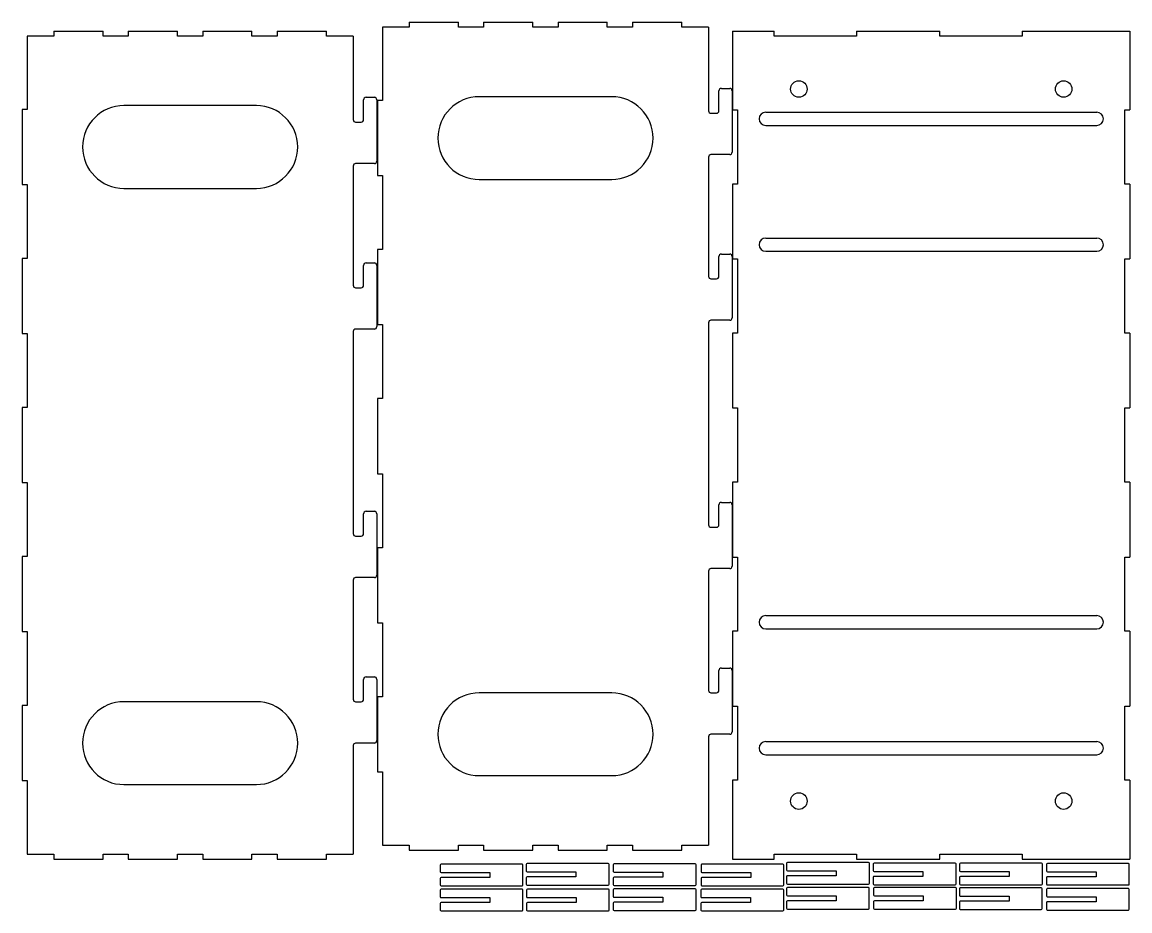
# Model space of a CAD drawing. Header units: millimetres. Extents: x 0 to 1186, y 0 to 599.
# Drawn here: x 516 to 1186, y 63 to 599 of the extents above; entities that cross this region are included whole.
import ezdxf

# ---------------------------------------------------------------- set-up
doc = ezdxf.new("R2010")
doc.units = ezdxf.units.MM

msp = doc.modelspace()

# ---------------------------------------------------------------- linework, layer by layer
at = {"color": 7, "linetype": 'Continuous', "lineweight": 25}
for p, q in [((734.08, 596.23), (734.08, 551.88)), ((750.23, 596.23), (734.08, 596.23)), ((750.23, 599.23), (750.23, 596.23)), ((750.23, 599.23), (779.93, 599.23)), ((779.93, 596.23), (779.93, 599.23)), ((795.23, 596.23), (779.93, 596.23)), ((795.23, 599.23), (795.23, 596.23)), ((795.23, 599.23), (824.93, 599.23)), ((824.93, 596.23), (824.93, 599.23)), ((840.23, 596.23), (824.93, 596.23)), ((840.23, 599.23), (840.23, 596.23)), ((840.23, 599.23), (869.93, 599.23)), ((869.93, 596.23), (869.93, 599.23)), ((885.23, 596.23), (869.93, 596.23)), ((885.23, 599.23), (885.23, 596.23)), ((885.23, 599.23), (914.93, 599.23)), ((914.93, 596.23), (914.93, 599.23)), ((931.08, 596.23), (914.93, 596.23)), ((931.08, 596.23), (931.08, 545.73)), ((519.38, 590.86), (519.38, 546.51)), ((535.53, 590.86), (519.38, 590.86)), ((535.53, 593.86), (535.53, 590.86)), ((535.53, 593.86), (565.23, 593.86)), ((565.23, 590.86), (565.23, 593.86)), ((580.53, 590.86), (565.23, 590.86)), ((580.53, 593.86), (580.53, 590.86)), ((580.53, 593.86), (610.23, 593.86)), ((610.23, 590.86), (610.23, 593.86)), ((625.53, 590.86), (610.23, 590.86)), ((625.53, 593.86), (625.53, 590.86)), ((625.53, 593.86), (655.23, 593.86)), ((655.23, 590.86), (655.23, 593.86)), ((670.53, 590.86), (655.23, 590.86)), ((670.53, 593.86), (670.53, 590.86)), ((670.53, 593.86), (700.23, 593.86)), ((700.23, 590.86), (700.23, 593.86)), ((716.38, 590.86), (700.23, 590.86)), ((716.38, 590.86), (716.38, 540.36)), ((945.68, 593.86), (945.68, 546.26)), ((945.68, 593.86), (970.78, 593.86)), ((970.78, 590.86), (970.78, 593.86)), ((1020.58, 590.86), (970.78, 590.86)), ((1020.58, 593.86), (1020.58, 590.86)), ((1020.58, 593.86), (1070.78, 593.86)), ((1070.78, 590.86), (1070.78, 593.86)), ((1120.58, 590.86), (1070.78, 590.86)), ((1120.58, 593.86), (1120.58, 590.86)), ((1120.58, 593.86), (1185.68, 593.86)), ((1185.68, 593.86), (1185.68, 546.26)), ((937.38, 545.73), (937.38, 557.73)), ((938.88, 559.23), (943.88, 559.23)), ((945.38, 557.73), (945.38, 520.73)), ((657.88, 548.86), (577.88, 548.86)), ((722.68, 540.36), (722.68, 552.36)), ((724.18, 553.86), (729.18, 553.86)), ((730.68, 552.36), (730.68, 515.36)), ((734.08, 551.88), (731.08, 551.88)), ((731.08, 551.88), (731.08, 506.58)), ((872.58, 554.23), (792.58, 554.23)), ((519.38, 546.51), (516.38, 546.51)), ((516.38, 546.51), (516.38, 501.21)), ((932.58, 544.23), (935.88, 544.23)), ((945.68, 546.26), (948.68, 546.26)), ((948.68, 546.26), (948.68, 501.46)), ((965.68, 544.86), (1165.68, 544.86)), ((1182.68, 501.46), (1182.68, 546.26)), ((1182.68, 546.26), (1185.68, 546.26)), ((717.88, 538.86), (721.18, 538.86)), ((965.68, 536.86), (1165.68, 536.86)), ((931.08, 517.73), (931.08, 445.73)), ((943.88, 519.23), (932.58, 519.23)), ((716.38, 512.36), (716.38, 440.36)), ((729.18, 513.86), (717.88, 513.86)), ((731.08, 506.58), (734.08, 506.58)), ((734.08, 506.58), (734.08, 461.88)), ((792.58, 504.23), (872.58, 504.23)), ((516.38, 501.21), (519.38, 501.21)), ((519.38, 501.21), (519.38, 456.51)), ((577.88, 498.86), (657.88, 498.86)), ((948.68, 501.46), (945.68, 501.46)), ((945.68, 501.46), (945.68, 456.26)), ((1185.68, 501.46), (1182.68, 501.46)), ((1185.68, 501.46), (1185.68, 456.26)), ((965.68, 468.86), (1165.68, 468.86)), ((734.08, 461.88), (731.08, 461.88)), ((731.08, 461.88), (731.08, 416.58)), ((519.38, 456.51), (516.38, 456.51)), ((516.38, 456.51), (516.38, 411.21)), ((937.38, 445.73), (937.38, 457.73)), ((938.88, 459.23), (943.88, 459.23)), ((945.38, 457.73), (945.38, 420.73)), ((945.68, 456.26), (948.68, 456.26)), ((948.68, 456.26), (948.68, 411.46)), ((965.68, 460.86), (1165.68, 460.86)), ((1182.68, 456.26), (1185.68, 456.26)), ((1182.68, 411.46), (1182.68, 456.26)), ((722.68, 440.36), (722.68, 452.36)), ((724.18, 453.86), (729.18, 453.86)), ((730.68, 452.36), (730.68, 415.36)), ((932.58, 444.23), (935.88, 444.23)), ((717.88, 438.86), (721.18, 438.86)), ((731.08, 416.58), (734.08, 416.58)), ((734.08, 416.58), (734.08, 371.88)), ((931.08, 417.73), (931.08, 295.73)), ((943.88, 419.23), (932.58, 419.23)), ((516.38, 411.21), (519.38, 411.21)), ((519.38, 411.21), (519.38, 366.51)), ((716.38, 412.36), (716.38, 290.36)), ((729.18, 413.86), (717.88, 413.86)), ((948.68, 411.46), (945.68, 411.46)), ((945.68, 411.46), (945.68, 366.26)), ((1185.68, 411.46), (1182.68, 411.46)), ((1185.68, 411.46), (1185.68, 366.26)), ((734.08, 371.88), (731.08, 371.88)), ((731.08, 371.88), (731.08, 326.58)), ((519.38, 366.51), (516.38, 366.51)), ((516.38, 366.51), (516.38, 321.21)), ((945.68, 366.26), (948.68, 366.26)), ((948.68, 366.26), (948.68, 321.46)), ((1182.68, 366.26), (1185.68, 366.26)), ((1182.68, 321.46), (1182.68, 366.26)), ((731.08, 326.58), (734.08, 326.58)), ((734.08, 326.58), (734.08, 281.88)), ((948.68, 321.46), (945.68, 321.46)), ((945.68, 321.46), (945.68, 276.26)), ((1185.68, 321.46), (1182.68, 321.46)), ((1185.68, 321.46), (1185.68, 276.26)), ((516.38, 321.21), (519.38, 321.21)), ((519.38, 321.21), (519.38, 276.51)), ((938.88, 309.23), (943.88, 309.23)), ((722.68, 290.36), (722.68, 302.36)), ((724.18, 303.86), (729.18, 303.86)), ((730.68, 302.36), (730.68, 265.36)), ((937.38, 295.73), (937.38, 307.73)), ((945.38, 307.73), (945.38, 270.73)), ((717.88, 288.86), (721.18, 288.86)), ((932.58, 294.23), (935.88, 294.23)), ((734.08, 281.88), (731.08, 281.88)), ((731.08, 281.88), (731.08, 236.58)), ((519.38, 276.51), (516.38, 276.51)), ((516.38, 276.51), (516.38, 231.21)), ((945.68, 276.26), (948.68, 276.26)), ((948.68, 276.26), (948.68, 231.46)), ((1182.68, 276.26), (1185.68, 276.26)), ((1182.68, 231.46), (1182.68, 276.26)), ((931.08, 267.73), (931.08, 195.73)), ((943.88, 269.23), (932.58, 269.23)), ((716.38, 262.36), (716.38, 190.36)), ((729.18, 263.86), (717.88, 263.86)), ((731.08, 236.58), (734.08, 236.58)), ((734.08, 236.58), (734.08, 191.88)), ((965.68, 240.86), (1165.68, 240.86)), ((516.38, 231.21), (519.38, 231.21)), ((519.38, 231.21), (519.38, 186.51)), ((948.68, 231.46), (945.68, 231.46)), ((945.68, 231.46), (945.68, 186.26)), ((965.68, 232.86), (1165.68, 232.86)), ((1185.68, 231.46), (1182.68, 231.46)), ((1185.68, 231.46), (1185.68, 186.26)), ((937.38, 195.73), (937.38, 207.73)), ((938.88, 209.23), (943.88, 209.23)), ((945.38, 207.73), (945.38, 170.73)), ((722.68, 190.36), (722.68, 202.36)), ((724.18, 203.86), (729.18, 203.86)), ((730.68, 202.36), (730.68, 165.36)), ((872.58, 194.23), (792.58, 194.23)), ((932.58, 194.23), (935.88, 194.23)), ((657.88, 188.86), (577.88, 188.86)), ((717.88, 188.86), (721.18, 188.86)), ((734.08, 191.88), (731.08, 191.88)), ((731.08, 191.88), (731.08, 146.58)), ((519.38, 186.51), (516.38, 186.51)), ((516.38, 186.51), (516.38, 141.21)), ((945.68, 186.26), (948.68, 186.26)), ((948.68, 186.26), (948.68, 141.46)), ((1182.68, 186.26), (1185.68, 186.26)), ((1182.68, 141.46), (1182.68, 186.26)), ((931.08, 167.73), (931.08, 102.23)), ((943.88, 169.23), (932.58, 169.23)), ((716.38, 162.36), (716.38, 96.86)), ((729.18, 163.86), (717.88, 163.86)), ((965.68, 164.86), (1165.68, 164.86)), ((965.68, 156.86), (1165.68, 156.86)), ((516.38, 141.21), (519.38, 141.21)), ((519.38, 141.21), (519.38, 96.86)), ((731.08, 146.58), (734.08, 146.58)), ((734.08, 146.58), (734.08, 102.23)), ((792.58, 144.23), (872.58, 144.23)), ((948.68, 141.46), (945.68, 141.46)), ((945.68, 141.46), (945.68, 93.86)), ((1185.68, 141.46), (1182.68, 141.46)), ((1185.68, 141.46), (1185.68, 93.86)), ((577.88, 138.86), (657.88, 138.86)), ((734.08, 102.23), (750.23, 102.23)), ((750.23, 102.23), (750.23, 99.23)), ((779.93, 99.23), (779.93, 102.23)), ((779.93, 102.23), (795.23, 102.23)), ((795.23, 102.23), (795.23, 99.23)), ((824.93, 102.23), (840.23, 102.23)), ((824.93, 99.23), (824.93, 102.23)), ((840.23, 102.23), (840.23, 99.23)), ((869.93, 102.23), (885.23, 102.23)), ((869.93, 99.23), (869.93, 102.23)), ((885.23, 102.23), (885.23, 99.23)), ((914.93, 102.23), (931.08, 102.23)), ((914.93, 99.23), (914.93, 102.23)), ((519.38, 96.86), (535.53, 96.86)), ((535.53, 96.86), (535.53, 93.86)), ((535.53, 93.86), (565.23, 93.86)), ((565.23, 93.86), (565.23, 96.86)), ((565.23, 96.86), (580.53, 96.86)), ((580.53, 96.86), (580.53, 93.86)), ((580.53, 93.86), (610.23, 93.86)), ((610.23, 96.86), (625.53, 96.86)), ((610.23, 93.86), (610.23, 96.86)), ((625.53, 96.86), (625.53, 93.86)), ((625.53, 93.86), (655.23, 93.86)), ((655.23, 96.86), (670.53, 96.86)), ((655.23, 93.86), (655.23, 96.86)), ((670.53, 96.86), (670.53, 93.86)), ((670.53, 93.86), (700.23, 93.86)), ((700.23, 96.86), (716.38, 96.86)), ((700.23, 93.86), (700.23, 96.86)), ((750.23, 99.23), (779.93, 99.23)), ((795.23, 99.23), (824.93, 99.23)), ((840.23, 99.23), (869.93, 99.23)), ((885.23, 99.23), (914.93, 99.23)), ((945.68, 93.86), (970.78, 93.86)), ((970.78, 96.86), (1020.58, 96.86)), ((970.78, 93.86), (970.78, 96.86)), ((1020.58, 96.86), (1020.58, 93.86)), ((1020.58, 93.86), (1070.78, 93.86)), ((1070.78, 96.86), (1120.58, 96.86)), ((1070.78, 93.86), (1070.78, 96.86)), ((1120.58, 96.86), (1120.58, 93.86)), ((1120.58, 93.86), (1185.68, 93.86)), ((768.99, 90.22), (768.99, 86.22)), ((818.49, 90.72), (769.49, 90.72)), ((818.99, 78.22), (818.99, 90.22)), ((820.97, 90.62), (820.97, 86.62)), ((870.47, 91.12), (821.47, 91.12)), ((870.97, 78.62), (870.97, 90.62)), ((873.57, 90.42), (873.57, 86.42)), ((923.07, 90.92), (874.07, 90.92)), ((923.57, 78.42), (923.57, 90.42)), ((926.57, 90.22), (926.57, 86.22)), ((976.07, 90.72), (927.07, 90.72)), ((976.57, 78.22), (976.57, 90.22)), ((978.27, 91.3), (978.27, 87.3)), ((1027.77, 91.8), (978.77, 91.8)), ((1028.27, 79.3), (1028.27, 91.3)), ((1030.66, 90.89), (1030.66, 86.89)), ((1080.16, 91.39), (1031.16, 91.39)), ((1080.66, 78.89), (1080.66, 90.89)), ((1082.83, 90.84), (1082.83, 86.84)), ((1132.33, 91.34), (1083.33, 91.34)), ((1132.83, 78.84), (1132.83, 90.84)), ((1135.32, 90.7), (1135.32, 86.7)), ((1184.82, 91.2), (1135.82, 91.2)), ((1185.32, 78.7), (1185.32, 90.7)), ((768.99, 82.22), (768.99, 78.22)), ((769.49, 85.72), (798.99, 85.72)), ((798.99, 82.72), (769.49, 82.72)), ((798.99, 85.72), (798.99, 82.72)), ((820.97, 82.62), (820.97, 78.62)), ((821.47, 86.12), (850.97, 86.12)), ((850.97, 83.12), (821.47, 83.12)), ((850.97, 86.12), (850.97, 83.12)), ((873.57, 82.42), (873.57, 78.42)), ((874.07, 85.92), (903.57, 85.92)), ((903.57, 82.92), (874.07, 82.92)), ((903.57, 85.92), (903.57, 82.92)), ((926.57, 82.22), (926.57, 78.22)), ((927.07, 85.72), (956.57, 85.72)), ((956.57, 82.72), (927.07, 82.72)), ((956.57, 85.72), (956.57, 82.72)), ((978.27, 83.3), (978.27, 79.3)), ((978.77, 86.8), (1008.27, 86.8)), ((1008.27, 83.8), (978.77, 83.8)), ((1008.27, 86.8), (1008.27, 83.8)), ((1030.66, 82.89), (1030.66, 78.89)), ((1031.16, 86.39), (1060.66, 86.39)), ((1060.66, 83.39), (1031.16, 83.39)), ((1060.66, 86.39), (1060.66, 83.39)), ((1082.83, 82.84), (1082.83, 78.84)), ((1083.33, 86.34), (1112.83, 86.34)), ((1112.83, 83.34), (1083.33, 83.34)), ((1112.83, 86.34), (1112.83, 83.34)), ((1135.32, 82.7), (1135.32, 78.7)), ((1135.82, 86.2), (1165.32, 86.2)), ((1165.32, 83.2), (1135.82, 83.2)), ((1165.32, 86.2), (1165.32, 83.2)), ((768.96, 75.1), (768.96, 71.1)), ((818.46, 75.6), (769.46, 75.6)), ((769.49, 77.72), (818.49, 77.72)), ((818.96, 63.1), (818.96, 75.1)), ((821.15, 75.1), (821.15, 71.1)), ((821.47, 78.12), (870.47, 78.12)), ((870.65, 75.6), (821.65, 75.6)), ((871.15, 63.1), (871.15, 75.1)), ((873.54, 75.3), (873.54, 71.3)), ((923.04, 75.8), (874.04, 75.8)), ((874.07, 77.92), (923.07, 77.92)), ((923.54, 63.3), (923.54, 75.3)), ((926.54, 75.1), (926.54, 71.1)), ((976.04, 75.6), (927.04, 75.6)), ((927.07, 77.72), (976.07, 77.72)), ((976.54, 63.1), (976.54, 75.1)), ((978.25, 76.18), (978.25, 72.18)), ((1027.75, 76.68), (978.75, 76.68)), ((978.77, 78.8), (1027.77, 78.8)), ((1028.25, 64.18), (1028.25, 76.18)), ((1030.84, 76.18), (1030.84, 72.18)), ((1031.16, 78.39), (1080.16, 78.39)), ((1080.34, 76.68), (1031.34, 76.68)), ((1080.84, 64.18), (1080.84, 76.18)), ((1082.67, 75.93), (1082.67, 71.93)), ((1132.17, 76.43), (1083.17, 76.43)), ((1083.33, 78.34), (1132.33, 78.34)), ((1132.67, 63.93), (1132.67, 75.93)), ((1135.3, 75.58), (1135.3, 71.58)), ((1184.8, 76.08), (1135.8, 76.08)), ((1135.82, 78.2), (1184.82, 78.2)), ((1185.3, 63.58), (1185.3, 75.58)), ((768.96, 67.1), (768.96, 63.1)), ((769.46, 70.6), (798.96, 70.6)), ((798.96, 67.6), (769.46, 67.6)), ((798.96, 70.6), (798.96, 67.6)), ((821.15, 67.1), (821.15, 63.1)), ((821.65, 70.6), (851.15, 70.6)), ((851.15, 67.6), (821.65, 67.6)), ((851.15, 70.6), (851.15, 67.6)), ((873.54, 67.3), (873.54, 63.3)), ((874.04, 70.8), (903.54, 70.8)), ((903.54, 67.8), (874.04, 67.8)), ((903.54, 70.8), (903.54, 67.8)), ((926.54, 67.1), (926.54, 63.1)), ((927.04, 70.6), (956.54, 70.6)), ((956.54, 67.6), (927.04, 67.6)), ((956.54, 70.6), (956.54, 67.6)), ((978.25, 68.18), (978.25, 64.18)), ((978.75, 71.68), (1008.25, 71.68)), ((1008.25, 68.68), (978.75, 68.68)), ((1008.25, 71.68), (1008.25, 68.68)), ((1030.84, 68.18), (1030.84, 64.18)), ((1031.34, 71.68), (1060.84, 71.68)), ((1060.84, 68.68), (1031.34, 68.68)), ((1060.84, 71.68), (1060.84, 68.68)), ((1082.67, 67.93), (1082.67, 63.93)), ((1083.17, 71.43), (1112.67, 71.43)), ((1112.67, 68.43), (1083.17, 68.43)), ((1112.67, 71.43), (1112.67, 68.43)), ((1135.3, 67.58), (1135.3, 63.58)), ((1135.8, 71.08), (1165.3, 71.08)), ((1165.3, 68.08), (1135.8, 68.08)), ((1165.3, 71.08), (1165.3, 68.08)), ((769.46, 62.6), (818.46, 62.6)), ((821.65, 62.6), (870.65, 62.6)), ((874.04, 62.8), (923.04, 62.8)), ((927.04, 62.6), (976.04, 62.6)), ((978.75, 63.68), (1027.75, 63.68)), ((1031.34, 63.68), (1080.34, 63.68)), ((1083.17, 63.43), (1132.17, 63.43)), ((1135.8, 63.08), (1184.8, 63.08))]:
    msp.add_line(p, q, dxfattribs=at)
for centre in [(985.68, 558.86), (1145.68, 558.86), (985.68, 128.86), (1145.68, 128.86)]:
    msp.add_circle(centre, 5, dxfattribs=at)
for centre, radius, start, end in [((938.88, 557.73), 1.5, 90, 180), ((943.88, 557.73), 1.5, 0, 90), ((577.88, 523.86), 25, 90, 270), ((657.88, 523.86), 25, 270, 90), ((724.18, 552.36), 1.5, 90, 180), ((729.18, 552.36), 1.5, 0, 90), ((792.58, 529.23), 25, 90, 270), ((872.58, 529.23), 25, 270, 90), ((932.58, 545.73), 1.5, 180, 270), ((935.88, 545.73), 1.5, 270, 0), ((965.68, 540.86), 4, 90, 270), ((1165.68, 540.86), 4, 270, 90), ((717.88, 540.36), 1.5, 180, 270), ((721.18, 540.36), 1.5, 270, 0), ((729.18, 515.36), 1.5, 270, 0), ((932.58, 517.73), 1.5, 90, 180), ((943.88, 520.73), 1.5, 270, 0), ((717.88, 512.36), 1.5, 90, 180), ((965.68, 464.86), 4, 90, 270), ((1165.68, 464.86), 4, 270, 90), ((938.88, 457.73), 1.5, 90, 180), ((943.88, 457.73), 1.5, 0, 90), ((724.18, 452.36), 1.5, 90, 180), ((729.18, 452.36), 1.5, 0, 90), ((932.58, 445.73), 1.5, 180, 270), ((935.88, 445.73), 1.5, 270, 0), ((717.88, 440.36), 1.5, 180, 270), ((721.18, 440.36), 1.5, 270, 0), ((729.18, 415.36), 1.5, 270, 0), ((932.58, 417.73), 1.5, 90, 180), ((943.88, 420.73), 1.5, 270, 0), ((717.88, 412.36), 1.5, 90, 180), ((938.88, 307.73), 1.5, 90, 180), ((943.88, 307.73), 1.5, 0, 90), ((724.18, 302.36), 1.5, 90, 180), ((729.18, 302.36), 1.5, 0, 90), ((932.58, 295.73), 1.5, 180, 270), ((935.88, 295.73), 1.5, 270, 0), ((717.88, 290.36), 1.5, 180, 270), ((721.18, 290.36), 1.5, 270, 0), ((932.58, 267.73), 1.5, 90, 180), ((943.88, 270.73), 1.5, 270, 0), ((717.88, 262.36), 1.5, 90, 180), ((729.18, 265.36), 1.5, 270, 0), ((965.68, 236.86), 4, 90, 270), ((1165.68, 236.86), 4, 270, 90), ((938.88, 207.73), 1.5, 90, 180), ((943.88, 207.73), 1.5, 0, 90), ((724.18, 202.36), 1.5, 90, 180), ((729.18, 202.36), 1.5, 0, 90), ((792.58, 169.23), 25, 90, 270), ((872.58, 169.23), 25, 270, 90), ((932.58, 195.73), 1.5, 180, 270), ((935.88, 195.73), 1.5, 270, 0), ((577.88, 163.86), 25, 90, 270), ((657.88, 163.86), 25, 270, 90), ((717.88, 190.36), 1.5, 180, 270), ((721.18, 190.36), 1.5, 270, 0), ((932.58, 167.73), 1.5, 90, 180), ((943.88, 170.73), 1.5, 270, 0), ((717.88, 162.36), 1.5, 90, 180), ((729.18, 165.36), 1.5, 270, 0), ((965.68, 160.86), 4, 90, 270), ((1165.68, 160.86), 4, 270, 90), ((769.49, 90.22), 0.5, 90, 180), ((818.49, 90.22), 0.5, 0, 90), ((821.47, 90.62), 0.5, 90, 180), ((870.47, 90.62), 0.5, 0, 90), ((874.07, 90.42), 0.5, 90, 180), ((923.07, 90.42), 0.5, 0, 90), ((927.07, 90.22), 0.5, 90, 180), ((976.07, 90.22), 0.5, 0, 90), ((978.77, 91.3), 0.5, 90, 180), ((978.77, 87.3), 0.5, 180, 270), ((1027.77, 91.3), 0.5, 0, 90), ((1031.16, 90.89), 0.5, 90, 180), ((1080.16, 90.89), 0.5, 0, 90), ((1083.33, 90.84), 0.5, 90, 180), ((1132.33, 90.84), 0.5, 0, 90), ((1135.82, 90.7), 0.5, 90, 180), ((1184.82, 90.7), 0.5, 0, 90), ((769.49, 86.22), 0.5, 180, 270), ((769.49, 82.22), 0.5, 90, 180), ((821.47, 86.62), 0.5, 180, 270), ((821.47, 82.62), 0.5, 90, 180), ((874.07, 86.42), 0.5, 180, 270), ((874.07, 82.42), 0.5, 90, 180), ((927.07, 86.22), 0.5, 180, 270), ((927.07, 82.22), 0.5, 90, 180), ((978.77, 83.3), 0.5, 90, 180), ((1031.16, 86.89), 0.5, 180, 270), ((1031.16, 82.89), 0.5, 90, 180), ((1083.33, 86.84), 0.5, 180, 270), ((1083.33, 82.84), 0.5, 90, 180), ((1135.82, 86.7), 0.5, 180, 270), ((1135.82, 82.7), 0.5, 90, 180), ((769.46, 75.1), 0.5, 90, 180), ((769.49, 78.22), 0.5, 180, 270), ((818.46, 75.1), 0.5, 0, 90), ((818.49, 78.22), 0.5, 270, 0), ((821.47, 78.62), 0.5, 180, 270), ((821.65, 75.1), 0.5, 90, 180), ((870.47, 78.62), 0.5, 270, 0), ((870.65, 75.1), 0.5, 0, 90), ((874.04, 75.3), 0.5, 90, 180), ((874.07, 78.42), 0.5, 180, 270), ((923.04, 75.3), 0.5, 0, 90), ((923.07, 78.42), 0.5, 270, 0), ((927.04, 75.1), 0.5, 90, 180), ((927.07, 78.22), 0.5, 180, 270), ((976.04, 75.1), 0.5, 0, 90), ((976.07, 78.22), 0.5, 270, 0), ((978.75, 76.18), 0.5, 90, 180), ((978.77, 79.3), 0.5, 180, 270), ((1027.75, 76.18), 0.5, 0, 90), ((1027.77, 79.3), 0.5, 270, 0), ((1031.16, 78.89), 0.5, 180, 270), ((1031.34, 76.18), 0.5, 90, 180), ((1080.16, 78.89), 0.5, 270, 0), ((1080.34, 76.18), 0.5, 0, 90), ((1083.17, 75.93), 0.5, 90, 180), ((1083.33, 78.84), 0.5, 180, 270), ((1132.17, 75.93), 0.5, 0, 90), ((1132.33, 78.84), 0.5, 270, 0), ((1135.8, 75.58), 0.5, 90, 180), ((1135.82, 78.7), 0.5, 180, 270), ((1184.8, 75.58), 0.5, 0, 90), ((1184.82, 78.7), 0.5, 270, 0), ((769.46, 71.1), 0.5, 180, 270), ((769.46, 67.1), 0.5, 90, 180), ((821.65, 71.1), 0.5, 180, 270), ((821.65, 67.1), 0.5, 90, 180), ((874.04, 71.3), 0.5, 180, 270), ((874.04, 67.3), 0.5, 90, 180), ((927.04, 71.1), 0.5, 180, 270), ((927.04, 67.1), 0.5, 90, 180), ((978.75, 72.18), 0.5, 180, 270), ((978.75, 68.18), 0.5, 90, 180), ((1031.34, 72.18), 0.5, 180, 270), ((1031.34, 68.18), 0.5, 90, 180), ((1083.17, 71.93), 0.5, 180, 270), ((1083.17, 67.93), 0.5, 90, 180), ((1135.8, 71.58), 0.5, 180, 270), ((1135.8, 67.58), 0.5, 90, 180), ((769.46, 63.1), 0.5, 180, 270), ((818.46, 63.1), 0.5, 270, 0), ((821.65, 63.1), 0.5, 180, 270), ((870.65, 63.1), 0.5, 270, 0), ((874.04, 63.3), 0.5, 180, 270), ((923.04, 63.3), 0.5, 270, 0), ((927.04, 63.1), 0.5, 180, 270), ((976.04, 63.1), 0.5, 270, 0), ((978.75, 64.18), 0.5, 180, 270), ((1027.75, 64.18), 0.5, 270, 0), ((1031.34, 64.18), 0.5, 180, 270), ((1080.34, 64.18), 0.5, 270, 0), ((1083.17, 63.93), 0.5, 180, 270), ((1132.17, 63.93), 0.5, 270, 0), ((1135.8, 63.58), 0.5, 180, 270), ((1184.8, 63.58), 0.5, 270, 0)]:
    msp.add_arc(centre, radius, start, end, dxfattribs=at)

doc.saveas('drawing.dxf')
